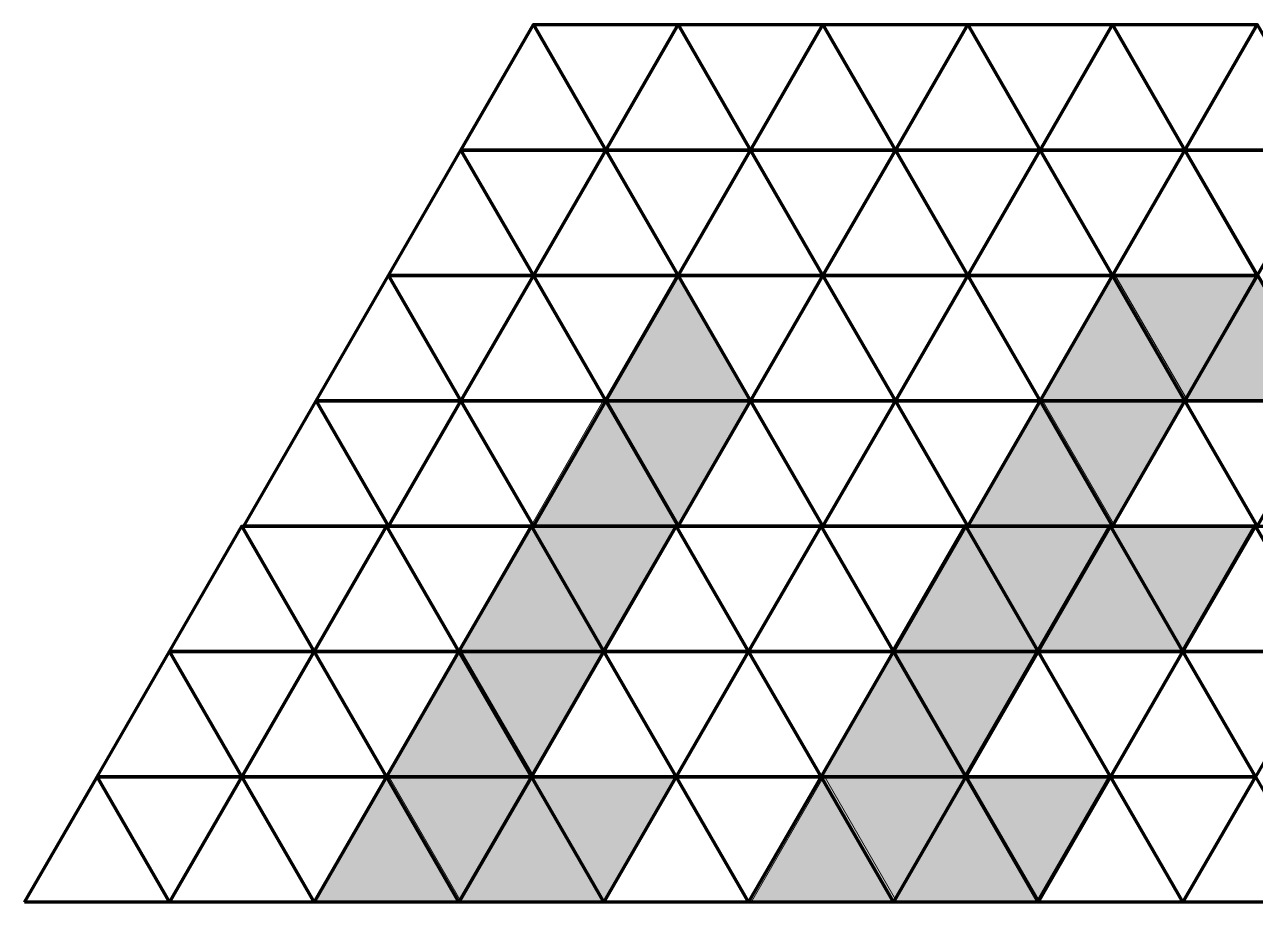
# Model space of a CAD drawing. Header units: inches. Extents: x 18 to 882, y -1167 to -33.
# Drawn here: x 136.1 to 290.2, y -962.3 to -852.5 of the extents above; entities that cross this region are included whole.
import ezdxf

# ---------------------------------------------------------------- set-up
doc = ezdxf.new("R2010")
doc.units = ezdxf.units.IN
doc.header["$MEASUREMENT"] = 0
doc.layers.add('Layer 1', color=7, linetype='Continuous')

# ---------------------------------------------------------------- blocks, each defined once
blk = doc.blocks.new('block 3')
at = {"layer": 'Layer 1', "true_color": 0xa7a9ab}
h = blk.add_hatch(color=253, dxfattribs=at)
h.dxf.hatch_style = 2
h.paths.add_polyline_path([(208.75, -899.48), (217.82, -883.78), (226.89, -899.48)])
h = blk.add_hatch(color=253, dxfattribs=at)
h.dxf.hatch_style = 2
h.paths.add_polyline_path([(263.54, -899.49), (272.61, -883.78), (281.68, -899.49)])
h = blk.add_hatch(color=253, dxfattribs=at)
h.dxf.hatch_style = 2
h.paths.add_polyline_path([(290.39, -883.77), (281.32, -899.48), (272.26, -883.77)])
h = blk.add_hatch(color=253, dxfattribs=at)
h.dxf.hatch_style = 2
h.paths.add_polyline_path([(281.57, -899.48), (290.63, -883.78), (299.7, -899.48)])
h = blk.add_hatch(color=253, dxfattribs=at)
h.dxf.hatch_style = 2
h.paths.add_polyline_path([(199.59, -915.18), (208.66, -899.48), (217.73, -915.18)])
h = blk.add_hatch(color=253, dxfattribs=at)
h.dxf.hatch_style = 2
h.paths.add_polyline_path([(227.15, -899.46), (218.08, -915.17), (209.01, -899.46)])
h = blk.add_hatch(color=253, dxfattribs=at)
h.dxf.hatch_style = 2
h.paths.add_polyline_path([(254.48, -915.2), (263.54, -899.49), (272.61, -915.2)])
h = blk.add_hatch(color=253, dxfattribs=at)
h.dxf.hatch_style = 2
h.paths.add_polyline_path([(281.32, -899.48), (272.26, -915.19), (263.19, -899.48)])
h = blk.add_hatch(color=253, dxfattribs=at)
h.dxf.hatch_style = 2
h.paths.add_polyline_path([(190.4, -930.9), (199.46, -915.2), (208.53, -930.9)])
h = blk.add_hatch(color=253, dxfattribs=at)
h.dxf.hatch_style = 2
h.paths.add_polyline_path([(217.6, -915.19), (208.53, -930.89), (199.46, -915.19)])
h = blk.add_hatch(color=253, dxfattribs=at)
h.dxf.hatch_style = 2
h.paths.add_polyline_path([(244.7, -930.91), (253.77, -915.21), (262.84, -930.91)])
h = blk.add_hatch(color=253, dxfattribs=at)
h.dxf.hatch_style = 2
h.paths.add_polyline_path([(271.9, -915.2), (262.84, -930.9), (253.77, -915.2)])
h = blk.add_hatch(color=253, dxfattribs=at)
h.dxf.hatch_style = 2
h.paths.add_polyline_path([(262.84, -930.91), (271.9, -915.2), (280.97, -930.91)])
h = blk.add_hatch(color=253, dxfattribs=at)
h.dxf.hatch_style = 2
h.paths.add_polyline_path([(290.04, -915.19), (280.97, -930.9), (271.9, -915.19)])
h = blk.add_hatch(color=253, dxfattribs=at)
h.dxf.hatch_style = 2
h.paths.add_polyline_path([(181.68, -946.6), (190.75, -930.9), (199.82, -946.6)])
h = blk.add_hatch(color=253, dxfattribs=at)
h.dxf.hatch_style = 2
h.paths.add_polyline_path([(208.53, -930.89), (199.46, -946.59), (190.4, -930.89)])
h = blk.add_hatch(color=253, dxfattribs=at)
h.dxf.hatch_style = 2
h.paths.add_polyline_path([(235.99, -946.6), (245.06, -930.9), (254.12, -946.6)])
h = blk.add_hatch(color=253, dxfattribs=at)
h.dxf.hatch_style = 2
h.paths.add_polyline_path([(262.84, -930.89), (253.77, -946.59), (244.7, -930.89)])
h = blk.add_hatch(color=253, dxfattribs=at)
h.dxf.hatch_style = 2
h.paths.add_polyline_path([(172.62, -962.31), (181.68, -946.6), (190.75, -962.31)])
h = blk.add_hatch(color=253, dxfattribs=at)
h.dxf.hatch_style = 2
h.paths.add_polyline_path([(199.82, -946.59), (190.75, -962.29), (181.68, -946.59)])
h = blk.add_hatch(color=253, dxfattribs=at)
h.dxf.hatch_style = 2
h.paths.add_polyline_path([(190.5, -962.31), (199.57, -946.61), (208.64, -962.31)])
h = blk.add_hatch(color=253, dxfattribs=at)
h.dxf.hatch_style = 2
h.paths.add_polyline_path([(217.7, -946.6), (208.64, -962.3), (199.57, -946.6)])
h = blk.add_hatch(color=253, dxfattribs=at)
h.dxf.hatch_style = 2
h.paths.add_polyline_path([(227.16, -962.3), (236.23, -946.6), (245.3, -962.3)])
h = blk.add_hatch(color=253, dxfattribs=at)
h.dxf.hatch_style = 2
h.paths.add_polyline_path([(254.01, -946.59), (244.94, -962.29), (235.88, -946.59)])
h = blk.add_hatch(color=253, dxfattribs=at)
h.dxf.hatch_style = 2
h.paths.add_polyline_path([(245.06, -962.31), (254.12, -946.6), (263.19, -962.31)])
h = blk.add_hatch(color=253, dxfattribs=at)
h.dxf.hatch_style = 2
h.paths.add_polyline_path([(271.9, -946.59), (262.84, -962.3), (253.77, -946.59)])
at = {"layer": 'Layer 1', "lineweight": 0}
for points in [[(208.75, -899.48), (217.82, -883.78), (226.89, -899.48), (208.75, -899.48)], [(263.54, -899.49), (272.61, -883.78), (281.68, -899.49), (263.54, -899.49)], [(290.39, -883.77), (281.32, -899.48), (272.26, -883.77), (290.39, -883.77)], [(281.57, -899.48), (290.63, -883.78), (299.7, -899.48), (281.57, -899.48)], [(199.59, -915.18), (208.66, -899.48), (217.73, -915.18), (199.59, -915.18)], [(227.15, -899.46), (218.08, -915.17), (209.01, -899.46), (227.15, -899.46)], [(254.48, -915.2), (263.54, -899.49), (272.61, -915.2), (254.48, -915.2)], [(281.32, -899.48), (272.26, -915.19), (263.19, -899.48), (281.32, -899.48)], [(190.4, -930.9), (199.46, -915.2), (208.53, -930.9), (190.4, -930.9)], [(217.6, -915.19), (208.53, -930.89), (199.46, -915.19), (217.6, -915.19)], [(244.7, -930.91), (253.77, -915.21), (262.84, -930.91), (244.7, -930.91)], [(271.9, -915.2), (262.84, -930.9), (253.77, -915.2), (271.9, -915.2)], [(262.84, -930.91), (271.9, -915.2), (280.97, -930.91), (262.84, -930.91)], [(290.04, -915.19), (280.97, -930.9), (271.9, -915.19), (290.04, -915.19)], [(181.68, -946.6), (190.75, -930.9), (199.82, -946.6), (181.68, -946.6)], [(208.53, -930.89), (199.46, -946.59), (190.4, -930.89), (208.53, -930.89)], [(235.99, -946.6), (245.06, -930.9), (254.12, -946.6), (235.99, -946.6)], [(262.84, -930.89), (253.77, -946.59), (244.7, -930.89), (262.84, -930.89)], [(172.62, -962.31), (181.68, -946.6), (190.75, -962.31), (172.62, -962.31)], [(199.82, -946.59), (190.75, -962.29), (181.68, -946.59), (199.82, -946.59)], [(190.5, -962.31), (199.57, -946.61), (208.64, -962.31), (190.5, -962.31)], [(217.7, -946.6), (208.64, -962.3), (199.57, -946.6), (217.7, -946.6)], [(227.16, -962.3), (236.23, -946.6), (245.3, -962.3), (227.16, -962.3)], [(254.01, -946.59), (244.94, -962.29), (235.88, -946.59), (254.01, -946.59)], [(245.06, -962.31), (254.12, -946.6), (263.19, -962.31), (245.06, -962.31)], [(271.9, -946.59), (262.84, -962.3), (253.77, -946.59), (271.9, -946.59)]]:
    blk.add_lwpolyline(points, dxfattribs=at)
blk = doc.blocks.new('block 4')
at = {"layer": 'Layer 1', "color": 179, "lineweight": 70, "true_color": 0x231f20}
for points in [[(190.75, -868.21), (199.82, -852.5), (208.88, -868.21), (190.75, -868.21)], [(217.95, -852.5), (208.88, -868.21), (199.82, -852.5), (217.95, -852.5)], [(208.88, -868.21), (217.95, -852.5), (227.02, -868.21), (208.88, -868.21)], [(236.08, -852.5), (227.02, -868.21), (217.95, -852.5), (236.08, -852.5)], [(227.02, -868.21), (236.08, -852.5), (245.15, -868.21), (227.02, -868.21)], [(254.22, -852.5), (245.15, -868.21), (236.08, -852.5), (254.22, -852.5)], [(245.15, -868.21), (254.22, -852.5), (263.28, -868.21), (245.15, -868.21)], [(272.35, -852.5), (263.28, -868.21), (254.22, -852.5), (272.35, -852.5)], [(263.28, -868.21), (272.35, -852.5), (281.42, -868.21), (263.28, -868.21)], [(290.48, -852.5), (281.42, -868.21), (272.35, -852.5), (290.48, -852.5)], [(281.42, -868.21), (290.48, -852.5), (299.55, -868.21), (281.42, -868.21)], [(181.68, -883.91), (190.75, -868.21), (199.82, -883.91), (181.68, -883.91)], [(208.88, -868.21), (199.82, -883.91), (190.75, -868.21), (208.88, -868.21)], [(199.82, -883.91), (208.88, -868.21), (217.95, -883.91), (199.82, -883.91)], [(227.02, -868.21), (217.95, -883.91), (208.88, -868.21), (227.02, -868.21)], [(217.95, -883.91), (227.02, -868.21), (236.08, -883.91), (217.95, -883.91)], [(245.15, -868.21), (236.08, -883.91), (227.02, -868.21), (245.15, -868.21)], [(236.08, -883.91), (245.15, -868.21), (254.22, -883.91), (236.08, -883.91)], [(263.28, -868.21), (254.22, -883.91), (245.15, -868.21), (263.28, -868.21)], [(254.22, -883.91), (263.28, -868.21), (272.35, -883.91), (254.22, -883.91)], [(281.42, -868.21), (272.35, -883.91), (263.28, -868.21), (281.42, -868.21)], [(272.35, -883.91), (281.42, -868.21), (290.49, -883.91), (272.35, -883.91)], [(299.55, -868.21), (290.48, -883.91), (281.42, -868.21), (299.55, -868.21)], [(172.62, -899.62), (181.68, -883.91), (190.75, -899.62), (172.62, -899.62)], [(199.82, -883.91), (190.75, -899.62), (181.68, -883.91), (199.82, -883.91)], [(190.75, -899.62), (199.82, -883.91), (208.88, -899.62), (190.75, -899.62)], [(217.95, -883.91), (208.88, -899.62), (199.82, -883.91), (217.95, -883.91)], [(208.88, -899.62), (217.95, -883.91), (227.02, -899.62), (208.88, -899.62)], [(236.08, -883.91), (227.02, -899.62), (217.95, -883.91), (236.08, -883.91)], [(227.02, -899.62), (236.08, -883.91), (245.15, -899.62), (227.02, -899.62)], [(254.22, -883.91), (245.15, -899.62), (236.08, -883.91), (254.22, -883.91)], [(245.15, -899.62), (254.22, -883.91), (263.28, -899.62), (245.15, -899.62)], [(272.35, -883.91), (263.28, -899.62), (254.22, -883.91), (272.35, -883.91)], [(263.28, -899.62), (272.35, -883.91), (281.42, -899.62), (263.28, -899.62)], [(290.48, -883.91), (281.42, -899.62), (272.35, -883.91), (290.48, -883.91)], [(281.42, -899.62), (290.49, -883.91), (299.55, -899.62), (281.42, -899.62)], [(163.55, -915.32), (172.61, -899.62), (181.68, -915.32), (163.55, -915.32)], [(190.75, -899.62), (181.68, -915.32), (172.61, -899.62), (190.75, -899.62)], [(181.68, -915.32), (190.75, -899.62), (199.82, -915.32), (181.68, -915.32)], [(208.88, -899.62), (199.82, -915.32), (190.75, -899.62), (208.88, -899.62)], [(199.82, -915.32), (208.88, -899.62), (217.95, -915.32), (199.82, -915.32)], [(227.02, -899.62), (217.95, -915.32), (208.88, -899.62), (227.02, -899.62)], [(217.95, -915.32), (227.02, -899.62), (236.08, -915.32), (217.95, -915.32)], [(245.15, -899.62), (236.08, -915.32), (227.02, -899.62), (245.15, -899.62)], [(236.08, -915.32), (245.15, -899.62), (254.22, -915.32), (236.08, -915.32)], [(263.28, -899.62), (254.22, -915.32), (245.15, -899.62), (263.28, -899.62)], [(254.22, -915.32), (263.28, -899.62), (272.35, -915.32), (254.22, -915.32)], [(281.42, -899.62), (272.35, -915.32), (263.28, -899.62), (281.42, -899.62)], [(272.35, -915.32), (281.42, -899.62), (290.48, -915.32), (272.35, -915.32)], [(299.55, -899.62), (290.48, -915.32), (281.42, -899.62), (299.55, -899.62)], [(154.23, -931.03), (163.3, -915.32), (172.37, -931.03), (154.23, -931.03)], [(181.43, -915.32), (172.37, -931.03), (163.3, -915.32), (181.43, -915.32)], [(172.37, -931.03), (181.43, -915.32), (190.5, -931.03), (172.37, -931.03)], [(199.57, -915.32), (190.5, -931.03), (181.43, -915.32), (199.57, -915.32)], [(190.5, -931.03), (199.57, -915.32), (208.63, -931.03), (190.5, -931.03)], [(217.7, -915.32), (208.63, -931.03), (199.57, -915.32), (217.7, -915.32)], [(208.63, -931.03), (217.7, -915.32), (226.77, -931.03), (208.63, -931.03)], [(235.84, -915.32), (226.77, -931.03), (217.7, -915.32), (235.84, -915.32)], [(226.77, -931.03), (235.84, -915.32), (244.9, -931.03), (226.77, -931.03)], [(253.97, -915.32), (244.9, -931.03), (235.84, -915.32), (253.97, -915.32)], [(244.9, -931.03), (253.97, -915.32), (263.04, -931.03), (244.9, -931.03)], [(272.1, -915.32), (263.04, -931.03), (253.97, -915.32), (272.1, -915.32)], [(263.04, -931.03), (272.1, -915.32), (281.17, -931.03), (263.04, -931.03)], [(290.24, -915.32), (281.17, -931.03), (272.1, -915.32), (290.24, -915.32)], [(281.17, -931.03), (290.24, -915.32), (299.31, -931.03), (281.17, -931.03)], [(308.37, -915.32), (299.31, -931.03), (290.24, -915.32), (308.37, -915.32)], [(145.17, -946.73), (154.23, -931.03), (163.3, -946.73), (145.17, -946.73)], [(172.37, -931.03), (163.3, -946.73), (154.23, -931.03), (172.37, -931.03)], [(163.3, -946.73), (172.37, -931.03), (181.44, -946.73), (163.3, -946.73)], [(190.5, -931.03), (181.43, -946.73), (172.37, -931.03), (190.5, -931.03)], [(181.44, -946.73), (190.5, -931.03), (199.57, -946.73), (181.44, -946.73)], [(208.64, -931.03), (199.57, -946.73), (190.5, -931.03), (208.64, -931.03)], [(199.57, -946.73), (208.64, -931.03), (217.7, -946.73), (199.57, -946.73)], [(226.77, -931.03), (217.7, -946.73), (208.64, -931.03), (226.77, -931.03)], [(217.7, -946.73), (226.77, -931.03), (235.84, -946.73), (217.7, -946.73)], [(244.9, -931.03), (235.84, -946.73), (226.77, -931.03), (244.9, -931.03)], [(235.84, -946.73), (244.9, -931.03), (253.97, -946.73), (235.84, -946.73)], [(263.04, -931.03), (253.97, -946.73), (244.9, -931.03), (263.04, -931.03)], [(253.97, -946.73), (263.04, -931.03), (272.1, -946.73), (253.97, -946.73)], [(281.17, -931.03), (272.1, -946.73), (263.04, -931.03), (281.17, -931.03)], [(272.1, -946.73), (281.17, -931.03), (290.24, -946.73), (272.1, -946.73)], [(299.31, -931.03), (290.24, -946.73), (281.17, -931.03), (299.31, -931.03)], [(136.1, -962.43), (145.17, -946.73), (154.23, -962.43), (136.1, -962.43)], [(163.3, -946.73), (154.23, -962.43), (145.17, -946.73), (163.3, -946.73)], [(154.23, -962.43), (163.3, -946.73), (172.37, -962.43), (154.23, -962.43)], [(181.43, -946.73), (172.37, -962.43), (163.3, -946.73), (181.43, -946.73)], [(172.37, -962.43), (181.44, -946.73), (190.5, -962.43), (172.37, -962.43)], [(199.57, -946.73), (190.5, -962.43), (181.43, -946.73), (199.57, -946.73)], [(190.5, -962.43), (199.57, -946.73), (208.64, -962.43), (190.5, -962.43)], [(217.7, -946.73), (208.64, -962.43), (199.57, -946.73), (217.7, -946.73)], [(208.64, -962.43), (217.7, -946.73), (226.77, -962.43), (208.64, -962.43)], [(235.84, -946.73), (226.77, -962.43), (217.7, -946.73), (235.84, -946.73)], [(226.77, -962.43), (235.84, -946.73), (244.9, -962.43), (226.77, -962.43)], [(253.97, -946.73), (244.9, -962.43), (235.84, -946.73), (253.97, -946.73)], [(244.9, -962.43), (253.97, -946.73), (263.04, -962.43), (244.9, -962.43)], [(272.1, -946.73), (263.04, -962.43), (253.97, -946.73), (272.1, -946.73)], [(263.04, -962.43), (272.1, -946.73), (281.17, -962.43), (263.04, -962.43)], [(290.24, -946.73), (281.17, -962.43), (272.1, -946.73), (290.24, -946.73)], [(281.17, -962.43), (290.24, -946.73), (299.31, -962.43), (281.17, -962.43)]]:
    blk.add_lwpolyline(points, dxfattribs=at)
blk = doc.blocks.new('block 2')
at = {"layer": 'Layer 1'}
for name in ['block 4', 'block 3']:
    blk.add_blockref(name, (0, 0), dxfattribs=at)

msp = doc.modelspace()

# ---------------------------------------------------------------- block references
at = {"layer": 'Layer 1'}
msp.add_blockref('block 2', (0, 0), dxfattribs=at)

doc.saveas('drawing.dxf')
